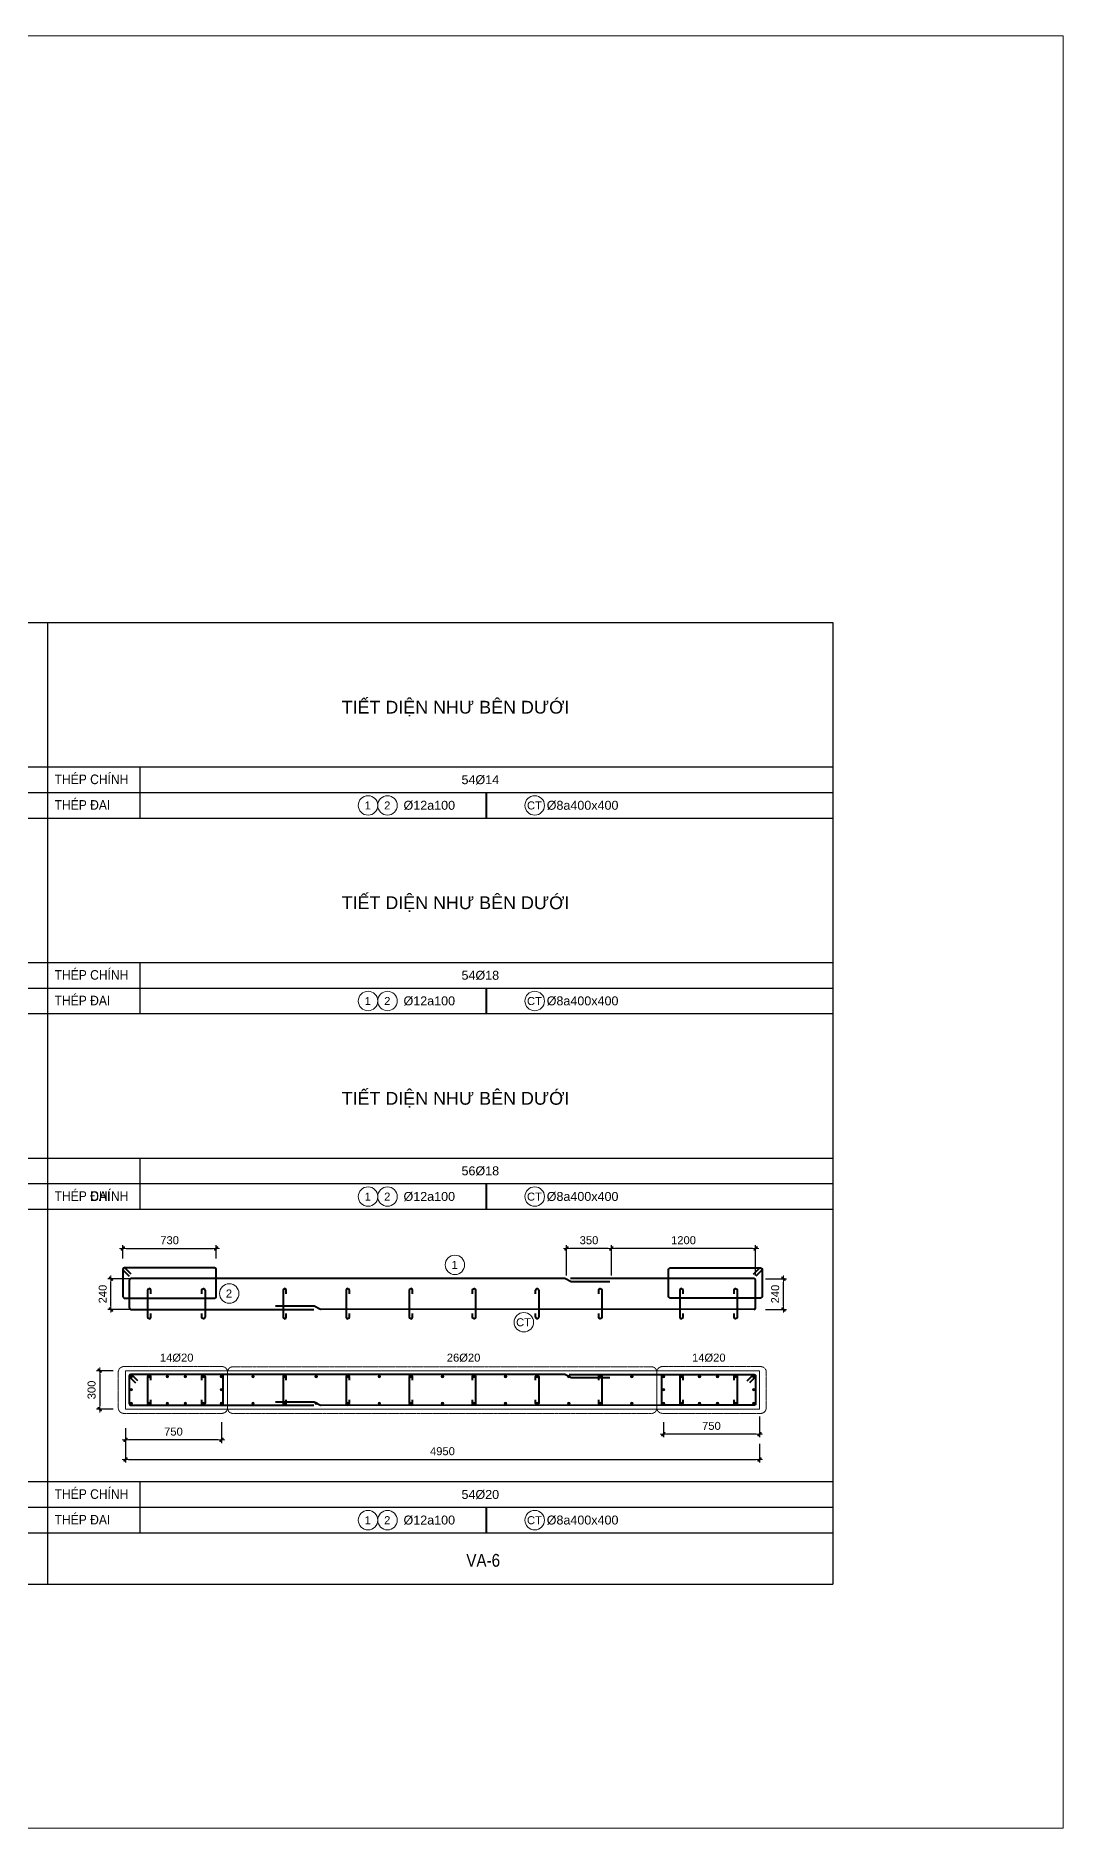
# Model space of a CAD drawing. Header units: millimetres. Extents: x -146909 to 4830753, y -683702 to -336947.
# Drawn here: x 4517495 to 4525515, y -448762 to -434762 of the extents above; entities that cross this region are included whole.
import ezdxf
from ezdxf.enums import TextEntityAlignment as Align

# ---------------------------------------------------------------- set-up
doc = ezdxf.new("R2010")
doc.units = ezdxf.units.MM
doc.header["$MEASUREMENT"] = 0
doc.linetypes.add('HIDDEN', pattern=[0.375, 0.25, -0.125])
doc.layers.get('0').update_dxf_attribs({"lineweight": 9})
doc.layers.get('Defpoints').update_dxf_attribs({"color": 10, "lineweight": 0})
for name, color, linetype, lineweight in [("'S_General_Cont_1 Thin", 1, 'Continuous', 18), ("'S_General_Text_3_Member name", 3, 'Continuous', 35), ('CDAI', 3, 'Continuous', 40), ('chunho.q', 1, 'Continuous', 13), ('CTHEP', 4, 'Continuous', 50), ('DBAO', 2, 'Continuous', 13), ('DMo', 9, 'HIDDEN', 9), ('KTH', 154, 'Continuous', 9), ('STICK', 1, 'Continuous', 9)]:
    doc.layers.add(name, color=color, linetype=linetype, lineweight=lineweight)
for name, color, linetype in [('DM', 1, 'Continuous'), ('TBL', 1, 'Continuous'), ('TX', 214, 'Continuous')]:
    doc.layers.add(name, color=color, linetype=linetype)
doc.styles.add('arial', font='arial.ttf', dxfattribs={"width": 0.85})
doc.styles.add('TTP-HelCon', font='arial.ttf')
doc.dimstyles.new('TTP-25', dxfattribs={"dimscale": 25, "dimtxt": 2.5, "dimasz": 1, "dimexe": 1, "dimexo": 1, "dimgap": 0.09, "dimtad": 0, "dimdec": 4, "dimrnd": 10, "dimzin": 9, "dimdsep": 46, "dimtxsty": 'TTP-HelCon', "dimblk": 'Stick', "dimcen": 0.09, "dimdle": 1.5, "dimclrd": 256, "dimclre": 256, "dimclrt": 1, "dimadec": 0, "dimazin": 0, "dimtfac": 1, "dimtdec": 4, "dimtmove": 0, "dimatfit": 3, "dimldrblk": 'ARCHTICK', "dimfxl": 1, "dimtvp": 1, "dimtolj": 1, "dimtzin": 0, "dimarcsym": 0})

# ---------------------------------------------------------------- blocks, each defined once
blk = doc.blocks.new('Stick')
at = {"layer": 'STICK'}
h = blk.add_hatch(color=256, dxfattribs=at)
edge = h.paths.add_edge_path()
edge.add_line((0.3, 0.5), (-0.5, -0.3))
edge.add_arc((-0.4, -0.4), 0.141, 135, 315)
edge.add_line((-0.3, -0.5), (0.5, 0.3))
edge.add_arc((0.4, 0.4), 0.141, 315, 495)
blk.add_line((1, 0), (-1, 0), dxfattribs=at)
blk.add_lwpolyline([(0.3, 0.5), (-0.5, -0.3, 1), (-0.3, -0.5), (0.5, 0.3, 1), (0.3, 0.5, 1)], format="xyb", dxfattribs=at)
blk = doc.blocks.new('*D295')
at = {"layer": 'Defpoints', "color": 0, "transparency": 16777216}
for p in [(4523167, -444470), (4523331, -444470), (4523167, -444710)]:
    blk.add_point(p, dxfattribs=at)
at = {"layer": 'KTH', "lineweight": -2, "transparency": 16777216}
for p, q in [((4523192, -444470), (4523356, -444470)), ((4523331, -444685), (4523331, -444495)), ((4523192, -444710), (4523356, -444710))]:
    blk.add_line(p, q, dxfattribs=at)
at = {"layer": 'KTH', "lineweight": -2, "transparency": 16777216, "xscale": 25, "yscale": 25, "zscale": 25}
for p, rotation in [((4523331, -444470), 90), ((4523331, -444710), 270)]:
    blk.add_blockref('Stick', p, dxfattribs=dict(at, rotation=rotation))
at = {"layer": 'KTH', "color": 1, "transparency": 16777216, "insert": (4523267, -444590), "char_height": 62.5, "attachment_point": 5, "rotation": 90, "style": 'TTP-HelCon'}
blk.add_mtext('\\A1;240', dxfattribs=at)
blk = doc.blocks.new('_ArchTick')
at = {"color": 0, "linetype": 'ByBlock', "const_width": 0.15}
blk.add_lwpolyline([(-0.5, -0.5), (0.5, 0.5)], dxfattribs=at)
blk = doc.blocks.new('*D296')
at = {"layer": 'Defpoints', "color": 0, "transparency": 16777216}
for p in [(4518081, -444470), (4518264, -444470), (4518264, -444710)]:
    blk.add_point(p, dxfattribs=at)
at = {"layer": 'KTH', "lineweight": -2, "transparency": 16777216}
for p, q in [((4518239, -444470), (4518056, -444470)), ((4518081, -444685), (4518081, -444495)), ((4518239, -444710), (4518056, -444710))]:
    blk.add_line(p, q, dxfattribs=at)
at = {"layer": 'KTH', "lineweight": -2, "transparency": 16777216, "xscale": 25, "yscale": 25, "zscale": 25}
for p, rotation in [((4518081, -444470), 90), ((4518081, -444710), 270)]:
    blk.add_blockref('Stick', p, dxfattribs=dict(at, rotation=rotation))
at = {"layer": 'KTH', "color": 1, "transparency": 16777216, "insert": (4518017, -444590), "char_height": 62.5, "attachment_point": 5, "rotation": 90, "style": 'TTP-HelCon'}
blk.add_mtext('\\A1;240', dxfattribs=at)
blk = doc.blocks.new('*D297')
at = {"layer": 'Defpoints', "color": 0, "transparency": 16777216}
for p in [(4518194, -445612), (4518944, -445567), (4518194, -445729)]:
    blk.add_point(p, dxfattribs=at)
at = {"layer": 'KTH', "lineweight": -2, "transparency": 16777216}
for p, q in [((4518944, -445592), (4518944, -445754)), ((4518194, -445637), (4518194, -445754)), ((4518919, -445729), (4518219, -445729))]:
    blk.add_line(p, q, dxfattribs=at)
at = {"layer": 'KTH', "lineweight": -2, "transparency": 16777216, "xscale": 25, "yscale": 25, "zscale": 25, "rotation": 180}
blk.add_blockref('Stick', (4518194, -445729), dxfattribs=at)
at = {"layer": 'KTH', "lineweight": -2, "transparency": 16777216, "xscale": 25, "yscale": 25, "zscale": 25}
blk.add_blockref('Stick', (4518944, -445729), dxfattribs=at)
at = {"layer": 'KTH', "color": 1, "transparency": 16777216, "insert": (4518569, -445665), "char_height": 62.5, "attachment_point": 5, "style": 'TTP-HelCon'}
blk.add_mtext('\\A1;750', dxfattribs=at)
blk = doc.blocks.new('*D298')
at = {"layer": 'Defpoints', "color": 0, "transparency": 16777216}
for p in [(4518194, -445676), (4523144, -445734), (4523144, -445882)]:
    blk.add_point(p, dxfattribs=at)
at = {"layer": 'KTH', "lineweight": -2, "transparency": 16777216}
for p, q in [((4518194, -445701), (4518194, -445907)), ((4523144, -445759), (4523144, -445907)), ((4518219, -445882), (4523119, -445882))]:
    blk.add_line(p, q, dxfattribs=at)
at = {"layer": 'KTH', "lineweight": -2, "transparency": 16777216, "xscale": 25, "yscale": 25, "zscale": 25, "rotation": 180}
blk.add_blockref('Stick', (4518194, -445882), dxfattribs=at)
at = {"layer": 'KTH', "lineweight": -2, "transparency": 16777216, "xscale": 25, "yscale": 25, "zscale": 25}
blk.add_blockref('Stick', (4523144, -445882), dxfattribs=at)
at = {"layer": 'KTH', "color": 1, "transparency": 16777216, "insert": (4520669, -445818), "char_height": 62.5, "attachment_point": 5, "style": 'TTP-HelCon'}
blk.add_mtext('\\A1;4950', dxfattribs=at)
blk = doc.blocks.new('*D299')
at = {"layer": 'Defpoints', "color": 0, "transparency": 16777216}
for p in [(4522394, -445567), (4523144, -445522), (4522394, -445684)]:
    blk.add_point(p, dxfattribs=at)
at = {"layer": 'KTH', "lineweight": -2, "transparency": 16777216}
for p, q in [((4522394, -445592), (4522394, -445709)), ((4523144, -445547), (4523144, -445709)), ((4523119, -445684), (4522419, -445684))]:
    blk.add_line(p, q, dxfattribs=at)
at = {"layer": 'KTH', "lineweight": -2, "transparency": 16777216, "xscale": 25, "yscale": 25, "zscale": 25, "rotation": 180}
blk.add_blockref('Stick', (4522394, -445684), dxfattribs=at)
at = {"layer": 'KTH', "lineweight": -2, "transparency": 16777216, "xscale": 25, "yscale": 25, "zscale": 25}
blk.add_blockref('Stick', (4523144, -445684), dxfattribs=at)
at = {"layer": 'KTH', "color": 1, "transparency": 16777216, "insert": (4522769, -445620), "char_height": 62.5, "attachment_point": 5, "style": 'TTP-HelCon'}
blk.add_mtext('\\A1;750', dxfattribs=at)
blk = doc.blocks.new('*D300')
at = {"layer": 'Defpoints', "color": 0, "transparency": 16777216}
for p in [(4521638, -444234), (4521638, -444470), (4521988, -444470)]:
    blk.add_point(p, dxfattribs=at)
at = {"layer": 'KTH', "lineweight": -2, "transparency": 16777216}
for p, q in [((4521638, -444445), (4521638, -444209)), ((4521988, -444445), (4521988, -444209)), ((4521963, -444234), (4521663, -444234))]:
    blk.add_line(p, q, dxfattribs=at)
at = {"layer": 'KTH', "lineweight": -2, "transparency": 16777216, "xscale": 25, "yscale": 25, "zscale": 25, "rotation": 180}
blk.add_blockref('Stick', (4521638, -444234), dxfattribs=at)
at = {"layer": 'KTH', "lineweight": -2, "transparency": 16777216, "xscale": 25, "yscale": 25, "zscale": 25}
blk.add_blockref('Stick', (4521988, -444234), dxfattribs=at)
at = {"layer": 'KTH', "color": 1, "transparency": 16777216, "insert": (4521813, -444170), "char_height": 62.5, "attachment_point": 5, "style": 'TTP-HelCon'}
blk.add_mtext('\\A1;350', dxfattribs=at)
blk = doc.blocks.new('*D301')
at = {"layer": 'Defpoints', "color": 0, "transparency": 16777216}
for p in [(4521988, -444234), (4521988, -444470), (4523114, -444470)]:
    blk.add_point(p, dxfattribs=at)
at = {"layer": 'KTH', "lineweight": -2, "transparency": 16777216}
for p, q in [((4521988, -444445), (4521988, -444209)), ((4523114, -444445), (4523114, -444209)), ((4523089, -444234), (4522013, -444234))]:
    blk.add_line(p, q, dxfattribs=at)
at = {"layer": 'KTH', "lineweight": -2, "transparency": 16777216, "xscale": 25, "yscale": 25, "zscale": 25, "rotation": 180}
blk.add_blockref('Stick', (4521988, -444234), dxfattribs=at)
at = {"layer": 'KTH', "lineweight": -2, "transparency": 16777216, "xscale": 25, "yscale": 25, "zscale": 25}
blk.add_blockref('Stick', (4523114, -444234), dxfattribs=at)
at = {"layer": 'KTH', "color": 1, "transparency": 16777216, "insert": (4522551, -444170), "char_height": 62.5, "attachment_point": 5, "style": 'TTP-HelCon'}
blk.add_mtext('\\A1;1200', dxfattribs=at)
blk = doc.blocks.new('*U291')
at = {"layer": 'CTHEP', "ltscale": 0.02, "const_width": 10}
blk.add_lwpolyline([(0, 5, -1), (0, -5, -1)], format="xyb", close=True, dxfattribs=at)
at = {"layer": 'Defpoints', "color": 1}
blk.add_circle((0, 0), 10, dxfattribs=at)
blk = doc.blocks.new('*U292')
at = {"layer": 'CDAI', "color": 0, "linetype": 'ByBlock', "lineweight": -2, "transparency": 16777216}
for p in [(0, 0), (141, 0), (282, 0), (423, 0), (564, 0), (705, 0)]:
    blk.add_blockref('*U291', p, dxfattribs=at)
blk = doc.blocks.new('*D302')
at = {"layer": 'Defpoints', "color": 0, "transparency": 16777216}
for p in [(4518124, -445189), (4517993, -445489), (4518124, -445489)]:
    blk.add_point(p, dxfattribs=at)
at = {"layer": 'KTH', "lineweight": -2, "transparency": 16777216}
for p, q in [((4518099, -445189), (4517968, -445189)), ((4517993, -445214), (4517993, -445464)), ((4518099, -445489), (4517968, -445489))]:
    blk.add_line(p, q, dxfattribs=at)
at = {"layer": 'KTH', "lineweight": -2, "transparency": 16777216, "xscale": 25, "yscale": 25, "zscale": 25}
for p, rotation in [((4517993, -445189), 90), ((4517993, -445489), 270)]:
    blk.add_blockref('Stick', p, dxfattribs=dict(at, rotation=rotation))
at = {"layer": 'KTH', "color": 1, "transparency": 16777216, "insert": (4517930, -445339), "char_height": 62.5, "attachment_point": 5, "rotation": 90, "style": 'TTP-HelCon'}
blk.add_mtext('\\A1;300', dxfattribs=at)
blk = doc.blocks.new('*U293')
at = {"layer": 'CTHEP', "ltscale": 0.02, "const_width": 10}
blk.add_lwpolyline([(0, 5, -1), (0, -5, -1)], format="xyb", close=True, dxfattribs=at)
at = {"layer": 'Defpoints', "color": 1}
blk.add_circle((0, 0), 10, dxfattribs=at)
blk = doc.blocks.new('*U294')
at = {"layer": 'CDAI', "color": 0, "linetype": 'ByBlock', "lineweight": -2, "transparency": 16777216}
blk.add_blockref('*U293', (0, 0), dxfattribs=at)
blk = doc.blocks.new('*U289')
at = {"layer": 'CTHEP', "ltscale": 0.02, "const_width": 10}
blk.add_lwpolyline([(0, 5, -1), (0, -5, -1)], format="xyb", close=True, dxfattribs=at)
at = {"layer": 'Defpoints', "color": 1}
blk.add_circle((0, 0), 10, dxfattribs=at)
blk = doc.blocks.new('*U290')
at = {"layer": 'CDAI', "color": 0, "linetype": 'ByBlock', "lineweight": -2, "transparency": 16777216}
blk.add_blockref('*U289', (0, 0), dxfattribs=at)
blk = doc.blocks.new('*U285')
at = {"layer": 'CTHEP', "ltscale": 0.02, "const_width": 10}
blk.add_lwpolyline([(0, 5, -1), (0, -5, -1)], format="xyb", close=True, dxfattribs=at)
at = {"layer": 'Defpoints', "color": 1}
blk.add_circle((0, 0), 10, dxfattribs=at)
blk = doc.blocks.new('*U286')
at = {"layer": 'CDAI', "color": 0, "linetype": 'ByBlock', "lineweight": -2, "transparency": 16777216}
blk.add_blockref('*U285', (0, 0), dxfattribs=at)
blk = doc.blocks.new('*U287')
at = {"layer": 'CTHEP', "ltscale": 0.02, "const_width": 10}
blk.add_lwpolyline([(0, 5, -1), (0, -5, -1)], format="xyb", close=True, dxfattribs=at)
at = {"layer": 'Defpoints', "color": 1}
blk.add_circle((0, 0), 10, dxfattribs=at)
blk = doc.blocks.new('*U288')
at = {"layer": 'CDAI', "color": 0, "linetype": 'ByBlock', "lineweight": -2, "transparency": 16777216}
for p in [(0, 0), (246, 0), (493, 0), (739, 0), (986, 0), (1232, 0), (1479, 0), (1725, 0), (1971, 0), (2218, 0), (2464, 0), (2711, 0), (2957, 0), (3204, 0), (3450, 0)]:
    blk.add_blockref('*U287', p, dxfattribs=at)
blk = doc.blocks.new('*U283')
at = {"layer": 'CTHEP', "ltscale": 0.02, "const_width": 10}
blk.add_lwpolyline([(0, 5, -1), (0, -5, -1)], format="xyb", close=True, dxfattribs=at)
at = {"layer": 'Defpoints', "color": 1}
blk.add_circle((0, 0), 10, dxfattribs=at)
blk = doc.blocks.new('*U284')
at = {"layer": 'CDAI', "color": 0, "linetype": 'ByBlock', "lineweight": -2, "transparency": 16777216}
for p in [(0, 0), (141, 0), (282, 0), (423, 0), (564, 0), (705, 0)]:
    blk.add_blockref('*U283', p, dxfattribs=at)
blk = doc.blocks.new('*D303')
at = {"layer": 'Defpoints', "color": 0, "transparency": 16777216}
for p in [(4518174, -444338), (4518903, -444234), (4518903, -444338)]:
    blk.add_point(p, dxfattribs=at)
at = {"layer": 'KTH', "lineweight": -2, "transparency": 16777216}
for p, q in [((4518174, -444313), (4518174, -444209)), ((4518903, -444313), (4518903, -444209)), ((4518199, -444234), (4518878, -444234))]:
    blk.add_line(p, q, dxfattribs=at)
at = {"layer": 'KTH', "lineweight": -2, "transparency": 16777216, "xscale": 25, "yscale": 25, "zscale": 25, "rotation": 180}
blk.add_blockref('Stick', (4518174, -444234), dxfattribs=at)
at = {"layer": 'KTH', "lineweight": -2, "transparency": 16777216, "xscale": 25, "yscale": 25, "zscale": 25}
blk.add_blockref('Stick', (4518903, -444234), dxfattribs=at)
at = {"layer": 'KTH', "color": 1, "transparency": 16777216, "insert": (4518539, -444170), "char_height": 62.5, "attachment_point": 5, "style": 'TTP-HelCon'}
blk.add_mtext('\\A1;730', dxfattribs=at)
blk = doc.blocks.new('sign of slab')
at = {"layer": "'S_General_Cont_1 Thin"}
blk.add_circle((-10, 0), 475, dxfattribs=at)
at = {"layer": "'S_General_Text_3_Member name", "style": 'arial'}
blk.add_attdef('S', text='', height=250, dxfattribs=at).set_placement((-23, -1), align=Align.MIDDLE_CENTER)
blk = doc.blocks.new('*U276')
at = {"layer": 'CTHEP', "ltscale": 0.02, "const_width": 10}
blk.add_lwpolyline([(0, 5, -1), (0, -5, -1)], format="xyb", close=True, dxfattribs=at)
at = {"layer": 'Defpoints', "color": 1}
blk.add_circle((0, 0), 10, dxfattribs=at)
blk = doc.blocks.new('*U277')
at = {"layer": 'CDAI', "color": 0, "linetype": 'ByBlock', "lineweight": -2, "transparency": 16777216}
for p in [(0, 0), (141, 0), (282, 0), (423, 0), (564, 0), (705, 0)]:
    blk.add_blockref('*U276', p, dxfattribs=at)
blk = doc.blocks.new('*U280')
at = {"layer": 'CTHEP', "ltscale": 0.02, "const_width": 10}
blk.add_lwpolyline([(0, 5, -1), (0, -5, -1)], format="xyb", close=True, dxfattribs=at)
at = {"layer": 'Defpoints', "color": 1}
blk.add_circle((0, 0), 10, dxfattribs=at)
blk = doc.blocks.new('*U275')
at = {"layer": 'CDAI', "color": 0, "linetype": 'ByBlock', "lineweight": -2, "transparency": 16777216}
blk.add_blockref('*U280', (0, 0), dxfattribs=at)
blk = doc.blocks.new('*U278')
at = {"layer": 'CTHEP', "ltscale": 0.02, "const_width": 10}
blk.add_lwpolyline([(0, 5, -1), (0, -5, -1)], format="xyb", close=True, dxfattribs=at)
at = {"layer": 'Defpoints', "color": 1}
blk.add_circle((0, 0), 10, dxfattribs=at)
blk = doc.blocks.new('*U279')
at = {"layer": 'CDAI', "color": 0, "linetype": 'ByBlock', "lineweight": -2, "transparency": 16777216}
for p in [(0, 0), (141, 0), (282, 0), (423, 0), (564, 0), (705, 0)]:
    blk.add_blockref('*U278', p, dxfattribs=at)
blk = doc.blocks.new('*U281')
at = {"layer": 'CTHEP', "ltscale": 0.02, "const_width": 10}
blk.add_lwpolyline([(0, 5, -1), (0, -5, -1)], format="xyb", close=True, dxfattribs=at)
at = {"layer": 'Defpoints', "color": 1}
blk.add_circle((0, 0), 10, dxfattribs=at)
blk = doc.blocks.new('*U282')
at = {"layer": 'CDAI', "color": 0, "linetype": 'ByBlock', "lineweight": -2, "transparency": 16777216}
for p in [(0, 0), (246, 0), (493, 0), (739, 0), (986, 0), (1232, 0), (1479, 0), (1725, 0), (1971, 0), (2218, 0), (2464, 0), (2711, 0), (2957, 0), (3204, 0), (3450, 0)]:
    blk.add_blockref('*U281', p, dxfattribs=at)

msp = doc.modelspace()

# ---------------------------------------------------------------- linework, layer by layer
at = {"layer": 'CDAI', "color": 214}
for p, q in [((4521011.17608, -440672.21507), (4521011.17608, -440872.21507)), ((4521011.17608, -442199.89781), (4521011.17608, -442399.89781)), ((4521011.17608, -443727.58055), (4521011.17608, -443927.58055)), ((4521011.17608, -446255.26329), (4521011.17608, -446455.26329))]:
    msp.add_line(p, q, dxfattribs=at)
at = {"layer": 'CDAI'}
for points in [[(4518239.88489, -444433.94355), (4518195.56469, -444389.62335, 0.6681786379), (4518174.22586, -444398.46219), (4518174.22586, -444608.96219, 0.4142135624), (4518186.72586, -444621.46219), (4518890.72586, -444621.46219, 0.4142135624), (4518903.22586, -444608.96219), (4518903.22586, -444398.46219, 0.4142135624), (4518890.72586, -444385.96219), (4518186.72586, -444385.96219, 0.6681786379), (4518177.88702, -444407.30102), (4518222.20722, -444451.62122)], [(4523098.21353, -444433.94355), (4523142.53373, -444389.62335, -0.6681786379), (4523163.87257, -444398.46219), (4523163.87257, -444608.96219, -0.4142135624), (4523151.37257, -444621.46219), (4522447.37257, -444621.46219, -0.4142135624), (4522434.87257, -444608.96219), (4522434.87257, -444398.46219, -0.4142135624), (4522447.37257, -444385.96219), (4523151.37257, -444385.96219, -0.6681786379), (4523160.2114, -444407.30102), (4523115.8912, -444451.62122)], [(4518392.54921, -444587.27433), (4518392.54921, -444559.77433, 1), (4518367.54921, -444559.77433), (4518367.54921, -444770.27433, 1), (4518392.54921, -444770.27433), (4518392.54921, -444742.77433)], [(4518790.54921, -444587.27433), (4518790.54921, -444559.77433, -1), (4518815.54921, -444559.77433), (4518815.54921, -444770.27433, -1), (4518790.54921, -444770.27433), (4518790.54921, -444742.77433)], [(4519449.40636, -444587.27433), (4519449.40636, -444559.77433, 1), (4519424.40636, -444559.77433), (4519424.40636, -444770.27433, 1), (4519449.40636, -444770.27433), (4519449.40636, -444742.77433)], [(4519942.2635, -444587.27433), (4519942.2635, -444559.77433, 1), (4519917.2635, -444559.77433), (4519917.2635, -444770.27433, 1), (4519942.2635, -444770.27433), (4519942.2635, -444742.77433)], [(4520435.12064, -444587.27433), (4520435.12064, -444559.77433, 1), (4520410.12064, -444559.77433), (4520410.12064, -444770.27433, 1), (4520435.12064, -444770.27433), (4520435.12064, -444742.77433)], [(4520902.97778, -444587.27433), (4520902.97778, -444559.77433, -1), (4520927.97778, -444559.77433), (4520927.97778, -444770.27433, -1), (4520902.97778, -444770.27433), (4520902.97778, -444742.77433)], [(4521395.83493, -444587.27433), (4521395.83493, -444559.77433, -1), (4521420.83493, -444559.77433), (4521420.83493, -444770.27433, -1), (4521395.83493, -444770.27433), (4521395.83493, -444742.77433)], [(4521888.69207, -444587.27433), (4521888.69207, -444559.77433, -1), (4521913.69207, -444559.77433), (4521913.69207, -444770.27433, -1), (4521888.69207, -444770.27433), (4521888.69207, -444742.77433)], [(4522547.54921, -444587.27433), (4522547.54921, -444559.77433, 1), (4522522.54921, -444559.77433), (4522522.54921, -444770.27433, 1), (4522547.54921, -444770.27433), (4522547.54921, -444742.77433)], [(4522945.54921, -444587.27433), (4522945.54921, -444559.77433, -1), (4522970.54921, -444559.77433), (4522970.54921, -444770.27433, -1), (4522945.54921, -444770.27433), (4522945.54921, -444742.77433)], [(4518289.70825, -445266.9887), (4518245.38805, -445222.6685, 0.6681786379), (4518224.04921, -445231.50733), (4518224.04921, -445446.50733, 0.4142135624), (4518236.54921, -445459.00733), (4518944.42313, -445459.00733, 0.4142135624), (4518956.92313, -445446.50733), (4518956.92313, -445231.50733, 0.4142135624), (4518944.42313, -445219.00733), (4518236.54921, -445219.00733, 0.6681786379), (4518227.71038, -445240.34617), (4518272.03058, -445284.66637)], [(4518392.54921, -445261.50733), (4518392.54921, -445234.00733, 1), (4518367.54921, -445234.00733), (4518367.54921, -445444.50733, 1), (4518392.54921, -445444.50733), (4518392.54921, -445417.00733)], [(4518790.54921, -445261.50733), (4518790.54921, -445234.00733, -1), (4518815.54921, -445234.00733), (4518815.54921, -445444.50733, -1), (4518790.54921, -445444.50733), (4518790.54921, -445417.00733)], [(4519449.40636, -445261.50733), (4519449.40636, -445234.00733, 1), (4519424.40636, -445234.00733), (4519424.40636, -445444.50733, 1), (4519449.40636, -445444.50733), (4519449.40636, -445417.00733)], [(4519942.2635, -445261.50733), (4519942.2635, -445234.00733, 1), (4519917.2635, -445234.00733), (4519917.2635, -445444.50733, 1), (4519942.2635, -445444.50733), (4519942.2635, -445417.00733)], [(4520435.12064, -445261.50733), (4520435.12064, -445234.00733, 1), (4520410.12064, -445234.00733), (4520410.12064, -445444.50733, 1), (4520435.12064, -445444.50733), (4520435.12064, -445417.00733)], [(4520902.97778, -445261.50733), (4520902.97778, -445234.00733, -1), (4520927.97778, -445234.00733), (4520927.97778, -445444.50733, -1), (4520902.97778, -445444.50733), (4520902.97778, -445417.00733)], [(4521395.83493, -445261.50733), (4521395.83493, -445234.00733, -1), (4521420.83493, -445234.00733), (4521420.83493, -445444.50733, -1), (4521395.83493, -445444.50733), (4521395.83493, -445417.00733)], [(4521888.69207, -445261.50733), (4521888.69207, -445234.00733, -1), (4521913.69207, -445234.00733), (4521913.69207, -445444.50733, -1), (4521888.69207, -445444.50733), (4521888.69207, -445417.00733)], [(4523048.39018, -445266.9887), (4523092.71038, -445222.6685, -0.6681786379), (4523114.04921, -445231.50733), (4523114.04921, -445446.50733, -0.4142135624), (4523101.54921, -445459.00733), (4522393.6753, -445459.00733, -0.4142135624), (4522381.1753, -445446.50733), (4522381.1753, -445231.50733, -0.4142135624), (4522393.6753, -445219.00733), (4523101.54921, -445219.00733, -0.6681786379), (4523110.38805, -445240.34617), (4523066.06785, -445284.66637)], [(4522547.54921, -445261.50733), (4522547.54921, -445234.00733, 1), (4522522.54921, -445234.00733), (4522522.54921, -445444.50733, 1), (4522547.54921, -445444.50733), (4522547.54921, -445417.00733)], [(4522945.54921, -445261.50733), (4522945.54921, -445234.00733, -1), (4522970.54921, -445234.00733), (4522970.54921, -445444.50733, -1), (4522945.54921, -445444.50733), (4522945.54921, -445417.00733)]]:
    msp.add_lwpolyline(points, format="xyb", dxfattribs=at)
at = {"layer": 'CDAI', "ltscale": 0.02}
for points in [[(4521974.74831, -444494.65821), (4521675.01245, -444494.65821), (4521625.01245, -444469.65821), (4518239.04921, -444469.65821, 0.4142135624), (4518224.04921, -444484.65821), (4518224.04921, -444694.65821, 0.4142135624), (4518239.04921, -444709.65821), (4519665.59805, -444709.65821)], [(4523099.04921, -444709.65821, 0.4142135624), (4523114.04921, -444694.65821), (4523114.04921, -444484.65821, 0.4142135624), (4523099.04921, -444469.65821), (4521668.1285, -444469.65821)], [(4521974.74831, -445244.00733), (4521675.01245, -445244.00733), (4521625.01245, -445219.00733), (4518239.04921, -445219.00733, 0.4142135624), (4518224.04921, -445234.00733), (4518224.04921, -445444.00733, 0.4142135624), (4518239.04921, -445459.00733), (4519665.6793, -445459.00733)]]:
    msp.add_lwpolyline(points, format="xyb", dxfattribs=at)
for points in [[(4523103.77767, -444708.89344), (4519716.71425, -444709.9268), (4519666.71425, -444684.9268), (4519365.93703, -444684.9268)], [(4521657.81415, -445219.00733), (4523099.04921, -445219.00733)], [(4523103.77767, -445458.24256), (4519716.71425, -445459.27592), (4519666.71425, -445434.27592), (4519365.93703, -445434.27592)]]:
    msp.add_lwpolyline(points, dxfattribs=at)
at = {"layer": 'DBAO', "color": 1}
msp.add_lwpolyline([(4525514.80771, -448761.98892), (4508764.80771, -448761.98892), (4508764.80771, -434761.98892), (4525514.80771, -434761.98892)], close=True, dxfattribs=at)
at = {"layer": 'DBAO'}
msp.add_lwpolyline([(4518774.04921, -445489.54748), (4518194.04921, -445489.00733), (4518194.04921, -445189.00733), (4523144.04921, -445189.00733), (4523144.04921, -445488.99437), (4518774.05786, -445489.54748)], dxfattribs=at)
at = {"layer": 'DMo', "color": 6, "ltscale": 10}
msp.add_lwpolyline([(4518948.00294, -445156.72621), (4518181.20892, -445156.72621, 0.4142135624), (4518138.26926, -445199.66587), (4518138.26926, -445479.0625, 0.4142135624), (4518181.20892, -445522.00216), (4518948.00294, -445522.00216, 0.4142135624), (4518990.9426, -445479.0625), (4518990.9426, -445199.66587, 0.4142135624)], format="xyb", close=True, dxfattribs=at)
for points in [[(4522342.81686, -445200.71107, 0.4142135624), (4522299.8772, -445157.77141), (4519033.88227, -445157.77141, 0.4142135624), (4518990.9426, -445200.71107)], [(4518990.9426, -445199.66587), (4518990.9426, -445480.1077, 0.4142135624), (4519033.88227, -445523.04736), (4522299.8772, -445523.04736, 0.4142135624), (4522342.81686, -445480.1077), (4522342.81686, -445199.66587)], [(4523153.98234, -445156.72621), (4522385.75652, -445156.72621, 0.4142135624), (4522342.81686, -445199.66587), (4522342.81686, -445479.0625, 0.4142135624), (4522385.75652, -445522.00216), (4523153.98234, -445522.00216, 0.4142135624), (4523196.922, -445479.0625), (4523196.922, -445199.66587, 0.4142135624), (4523153.98234, -445156.72621)]]:
    msp.add_lwpolyline(points, format="xyb", dxfattribs=at)
at = {"layer": 'TBL'}
for p, q in [((4510453.1343, -439344.53234), (4523716.12725, -439344.53234)), ((4517584.63078, -439344.53234), (4517584.63078, -446855.26329)), ((4523716.12725, -439344.53234), (4523716.12725, -446855.26329)), ((4511453.1343, -440472.21507), (4523716.12725, -440472.21507)), ((4518306.22491, -440472.21507), (4518306.22491, -440872.21507)), ((4510453.1343, -440872.21507), (4523716.12725, -440872.21507)), ((4511453.1343, -441999.89781), (4523716.12725, -441999.89781)), ((4518306.22491, -441999.89781), (4518306.22491, -442399.89781)), ((4510453.1343, -442399.89781), (4523716.12725, -442399.89781)), ((4511453.1343, -443527.58055), (4523716.12725, -443527.58055)), ((4518306.22491, -443527.58055), (4518306.22491, -443927.58055)), ((4510453.1343, -443927.58055), (4523716.12725, -443927.58055)), ((4511453.1343, -446055.26329), (4523716.12725, -446055.26329)), ((4518306.22491, -446055.26329), (4518306.22491, -446455.26329)), ((4510453.1343, -446455.26329), (4523716.12725, -446455.26329)), ((4510453.1343, -446855.26329), (4523716.12725, -446855.26329))]:
    msp.add_line(p, q, dxfattribs=at)
at = {"layer": 'TBL', "color": 8}
for p, q in [((4511453.1343, -440672.21507), (4523716.12725, -440672.21507)), ((4511453.1343, -442199.89781), (4523716.12725, -442199.89781)), ((4511453.1343, -443727.58055), (4523716.12725, -443727.58055)), ((4511453.1343, -446255.26329), (4523716.12725, -446255.26329))]:
    msp.add_line(p, q, dxfattribs=at)

# ---------------------------------------------------------------- block references
ref = msp.add_blockref('sign of slab', (4520089.87725, -440773.31118), dxfattribs=dict(xscale=0.16, yscale=0.16, zscale=0.16))
ref.add_attrib('S', '1', dxfattribs={"layer": 'DM', "height": 62.5, "style": 'arial'}).set_placement((4520086.12324, -440773.46807), align=Align.MIDDLE_CENTER)
ref = msp.add_blockref('sign of slab', (4520241.84284, -440773.31118), dxfattribs=dict(xscale=0.16, yscale=0.16, zscale=0.16))
ref.add_attrib('S', '2', dxfattribs={"layer": 'DM', "height": 62.5, "style": 'arial'}).set_placement((4520238.08882, -440773.46807), align=Align.MIDDLE_CENTER)
ref = msp.add_blockref('sign of slab', (4521390.9382, -440773.31118), dxfattribs=dict(xscale=0.16, yscale=0.16, zscale=0.16))
ref.add_attrib('S', 'CT', dxfattribs={"layer": 'DM', "height": 62.5, "style": 'arial'}).set_placement((4521387.18418, -440773.46807), align=Align.MIDDLE_CENTER)
ref = msp.add_blockref('sign of slab', (4520089.87725, -442300.99392), dxfattribs=dict(xscale=0.16, yscale=0.16, zscale=0.16))
ref.add_attrib('S', '1', dxfattribs={"layer": 'DM', "height": 62.5, "style": 'arial'}).set_placement((4520086.12324, -442301.15081), align=Align.MIDDLE_CENTER)
ref = msp.add_blockref('sign of slab', (4520241.84284, -442300.99392), dxfattribs=dict(xscale=0.16, yscale=0.16, zscale=0.16))
ref.add_attrib('S', '2', dxfattribs={"layer": 'DM', "height": 62.5, "style": 'arial'}).set_placement((4520238.08882, -442301.15081), align=Align.MIDDLE_CENTER)
ref = msp.add_blockref('sign of slab', (4521390.9382, -442300.99392), dxfattribs=dict(xscale=0.16, yscale=0.16, zscale=0.16))
ref.add_attrib('S', 'CT', dxfattribs={"layer": 'DM', "height": 62.5, "style": 'arial'}).set_placement((4521387.18418, -442301.15081), align=Align.MIDDLE_CENTER)
ref = msp.add_blockref('sign of slab', (4520089.87725, -443828.67666), dxfattribs=dict(xscale=0.16, yscale=0.16, zscale=0.16))
ref.add_attrib('S', '1', dxfattribs={"layer": 'DM', "height": 62.5, "style": 'arial'}).set_placement((4520086.12324, -443828.83355), align=Align.MIDDLE_CENTER)
ref = msp.add_blockref('sign of slab', (4520241.84284, -443828.67666), dxfattribs=dict(xscale=0.16, yscale=0.16, zscale=0.16))
ref.add_attrib('S', '2', dxfattribs={"layer": 'DM', "height": 62.5, "style": 'arial'}).set_placement((4520238.08882, -443828.83355), align=Align.MIDDLE_CENTER)
ref = msp.add_blockref('sign of slab', (4521390.9382, -443828.67666), dxfattribs=dict(xscale=0.16, yscale=0.16, zscale=0.16))
ref.add_attrib('S', 'CT', dxfattribs={"layer": 'DM', "height": 62.5, "style": 'arial'}).set_placement((4521387.18418, -443828.83355), align=Align.MIDDLE_CENTER)
ref = msp.add_blockref('sign of slab', (4520767.8974, -444362.12559), dxfattribs=dict(xscale=0.16, yscale=0.16, zscale=0.16))
ref.add_attrib('S', '1', dxfattribs={"layer": 'DM', "height": 62.5, "style": 'arial'}).set_placement((4520764.14339, -444362.28248), align=Align.MIDDLE_CENTER)
ref = msp.add_blockref('sign of slab', (4519006.11555, -444585.61424), dxfattribs=dict(xscale=0.16, yscale=0.16, zscale=0.16))
ref.add_attrib('S', '2', dxfattribs={"layer": 'DM', "height": 62.5, "style": 'arial'}).set_placement((4519002.36154, -444585.77113), align=Align.MIDDLE_CENTER)
ref = msp.add_blockref('sign of slab', (4521306.04282, -444810.18007), dxfattribs=dict(xscale=0.16, yscale=0.16, zscale=0.16))
ref.add_attrib('S', 'CT', dxfattribs={"layer": 'DM', "height": 62.5, "style": 'arial'}).set_placement((4521302.28881, -444810.33696), align=Align.MIDDLE_CENTER)
ref = msp.add_blockref('sign of slab', (4520089.87725, -446356.35939), dxfattribs=dict(xscale=0.16, yscale=0.16, zscale=0.16))
ref.add_attrib('S', '1', dxfattribs={"layer": 'DM', "height": 62.5, "style": 'arial'}).set_placement((4520086.12324, -446356.51628), align=Align.MIDDLE_CENTER)
ref = msp.add_blockref('sign of slab', (4520241.84284, -446356.35939), dxfattribs=dict(xscale=0.16, yscale=0.16, zscale=0.16))
ref.add_attrib('S', '2', dxfattribs={"layer": 'DM', "height": 62.5, "style": 'arial'}).set_placement((4520238.08882, -446356.51628), align=Align.MIDDLE_CENTER)
ref = msp.add_blockref('sign of slab', (4521390.9382, -446356.35939), dxfattribs=dict(xscale=0.16, yscale=0.16, zscale=0.16))
ref.add_attrib('S', 'CT', dxfattribs={"layer": 'DM', "height": 62.5, "style": 'arial'}).set_placement((4521387.18418, -446356.51628), align=Align.MIDDLE_CENTER)
at = {"layer": 'CDAI', "color": 214}
for name, p in [('*U292', (4518239.04921, -445234.00733)), ('*U288', (4518944.04921, -445234.00733))]:
    msp.add_blockref(name, p, dxfattribs=at)
at = {"layer": 'CDAI', "color": 214, "xscale": -1, "rotation": 180}
for name, p in [('*U294', (4518239.04921, -445336.75733)), ('*U290', (4518944.04921, -445336.75733)), ('*U284', (4518239.04921, -445444.00733)), ('*U282', (4518944.04921, -445444.00733))]:
    msp.add_blockref(name, p, dxfattribs=at)
at = {"layer": 'CDAI', "color": 214, "xscale": -1}
msp.add_blockref('*U277', (4523099.04921, -445234.00733), dxfattribs=at)
at = {"layer": 'CDAI', "color": 214, "rotation": 180}
for name, p in [('*U275', (4522394.04921, -445336.75733)), ('*U286', (4523099.04921, -445336.75733)), ('*U279', (4523099.04921, -445444.00733))]:
    msp.add_blockref(name, p, dxfattribs=at)

# ---------------------------------------------------------------- texts
at = {"layer": 'chunho.q', "color": 1, "style": 'arial'}
for s, p in [('14%%C20', (4518463.22767, -445117.84182)), ('26%%C20', (4520702.91517, -445117.84182)), ('14%%C20', (4522617.54567, -445117.84182))]:
    msp.add_text(s, height=62.5, dxfattribs=at).set_placement(p)
at = {"layer": 'TX', "color": 2, "style": 'arial'}
for s, height, p in [('TIẾT DIỆN NHƯ BÊN DƯỚI', 100, (4520771.4251, -440005.87478)), ('54%%C14', 70, (4520964.7751, -440572.21507)), ('%%C12a100', 70, (4520566.35407, -440772.21507)), ('%%C8a400x400', 70, (4521763.06308, -440772.21507)), ('TIẾT DIỆN NHƯ BÊN DƯỚI', 100, (4520771.4251, -441533.55752)), ('54%%C18', 70, (4520964.7751, -442099.89781)), ('%%C12a100', 70, (4520566.35407, -442299.89781)), ('%%C8a400x400', 70, (4521763.06308, -442299.89781)), ('TIẾT DIỆN NHƯ BÊN DƯỚI', 100, (4520771.4251, -443061.24026)), ('56%%C18', 70, (4520964.7751, -443627.58055)), ('%%C12a100', 70, (4520566.35407, -443827.58055)), ('%%C8a400x400', 70, (4521763.06308, -443827.58055)), ('54%%C20', 70, (4520964.7751, -446155.26329)), ('%%C12a100', 70, (4520566.35407, -446355.26329)), ('%%C8a400x400', 70, (4521763.06308, -446355.26329))]:
    msp.add_text(s, height=height, dxfattribs=at).set_placement(p, align=Align.MIDDLE_CENTER)
at = {"layer": 'TX', "color": 2, "style": 'arial', "width": 0.9}
for s, p in [('THÉP CHÍNH', (4517640.88956, -440569.53069)), ('THÉP ĐAI', (4517640.88956, -440769.53069)), ('THÉP CHÍNH', (4517640.88956, -442097.21343)), ('THÉP ĐAI', (4517640.88956, -442297.21343)), ('THÉP CHÍNH', (4517640.88956, -443824.89617)), ('THÉP ĐAI', (4517640.88956, -443824.89617)), ('THÉP CHÍNH', (4517640.88956, -446152.5789)), ('THÉP ĐAI', (4517640.88956, -446352.5789))]:
    msp.add_text(s, height=75, dxfattribs=at).set_placement(p, align=Align.MIDDLE_LEFT)
at = {"layer": 'TX', "color": 2, "insert": (4520987.17584, -446619.96234), "char_height": 100, "width": 312.1258527, "attachment_point": 2, "style": 'arial'}
msp.add_mtext('VA-6', dxfattribs=at)

# ---------------------------------------------------------------- dimensions: what is measured, and where the dimension line sits
at = {"layer": 'KTH'}
dim = msp.add_linear_dim(base=(4518903.22586, -444233.71289), p1=(4518174.22586, -444337.89083), p2=(4518903.22586, -444337.89083), dimstyle='TTP-25', dxfattribs=at)
dim.commit()
dim.dimension.update_dxf_attribs({"geometry": '*D303', "text_midpoint": (4518538.72586, -444169.84864)})
for base, p1, p2, angle, picture, middle in [((4521637.94201, -444233.71289), (4521987.94201, -444469.65821), (4521637.94201, -444469.65821), 180, '*D300', (4521812.94201, -444169.84864)), ((4518080.52565, -444469.65821), (4518264.04921, -444709.65821), (4518264.04921, -444469.65821), 90, '*D296', (4518016.70403, -444589.65821)), ((4523330.71377, -444469.65821), (4523166.58896, -444709.65821), (4523166.58896, -444469.65821), 90, '*D295', (4523266.89215, -444589.65821)), ((4517993.39446, -445489.00733), (4518123.84796, -445189.00733), (4518123.84796, -445489.00733), 90, '*D302', (4517929.53021, -445339.00733)), ((4518194.04921, -445728.67024), (4518944.04921, -445566.85999), (4518194.04921, -445611.85999), 180, '*D297', (4518569.04921, -445664.84861)), ((4522393.74949, -445684.20978), (4523143.74949, -445522.39953), (4522393.74949, -445567.39953), 180, '*D299', (4522768.74949, -445620.38816))]:
    dim = msp.add_linear_dim(base=base, p1=p1, p2=p2, angle=angle, dimstyle='TTP-25', dxfattribs=at)
    dim.commit()
    dim.dimension.update_dxf_attribs({"geometry": picture, "text_midpoint": middle})
dim = msp.add_linear_dim(base=(4521987.94201, -444233.71289), p1=(4523114.04921, -444469.65821), p2=(4521987.94201, -444469.65821), angle=180, text='1200', dimstyle='TTP-25', dxfattribs=at)
dim.commit()
dim.dimension.update_dxf_attribs({"geometry": '*D301', "text_midpoint": (4522550.99561, -444169.89127)})
dim = msp.add_linear_dim(base=(4523144.04921, -445882.15346), p1=(4518194.04921, -445675.80462), p2=(4523144.04921, -445734.20974), dimstyle='TTP-25', override={"dimrnd": 0}, dxfattribs=at)
dim.commit()
dim.dimension.update_dxf_attribs({"geometry": '*D298', "text_midpoint": (4520669.04921, -445818.33184)})

doc.saveas('drawing.dxf')
